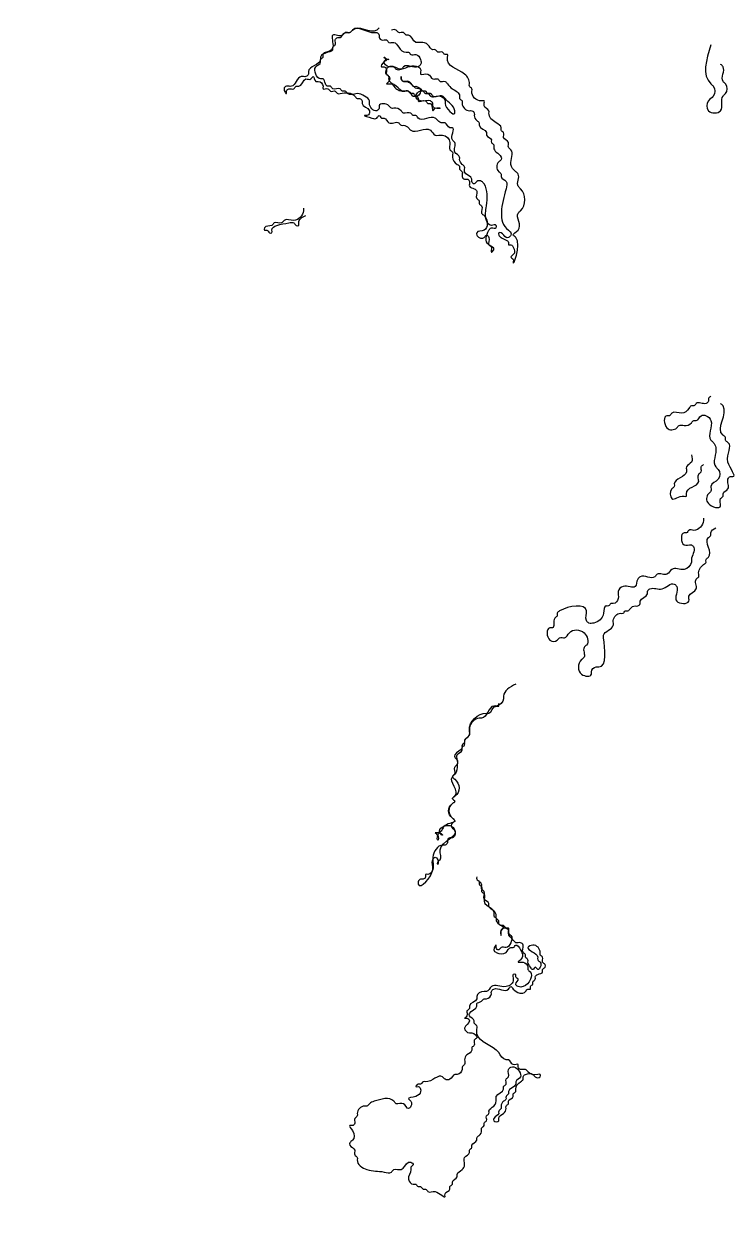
# Model space of a CAD drawing. Header units: metres. Extents: x 0 to 100, y 0 to 141.
# Drawn here: x 53.98 to 61.21, y 96.05 to 108.36 of the extents above; entities that cross this region are included whole.
import ezdxf

# ---------------------------------------------------------------- set-up
doc = ezdxf.new("R2010")
doc.units = ezdxf.units.M

msp = doc.modelspace()

# ---------------------------------------------------------------- linework, layer by layer
for points in [[(57.625, 108.325), (57.6, 108.3), (57.35, 108.3), (57.325, 108.275), (57.275, 108.275), (57.25, 108.25), (57.15, 108.25), (57.15, 108.125), (57.1, 108.075), (57.025, 108.025), (57.025, 108), (56.9, 107.875), (56.9, 107.85), (56.875, 107.825), (56.825, 107.825), (56.725, 107.725), (56.675, 107.725), (56.65, 107.7), (56.675, 107.65), (56.675, 107.675), (56.7, 107.7), (56.75, 107.7), (56.775, 107.725), (56.8, 107.725), (56.875, 107.8), (56.925, 107.8), (56.95, 107.825), (56.975, 107.775), (57, 107.775), (57.05, 107.725), (57.05, 107.7), (57.1, 107.7), (57.125, 107.675), (57.175, 107.675), (57.2, 107.65), (57.225, 107.65), (57.375, 107.625), (57.4, 107.6), (57.425, 107.6), (57.45, 107.575), (57.45, 107.55), (57.525, 107.475), (57.525, 107.45), (57.5, 107.425), (57.475, 107.425), (57.55, 107.4), (57.6, 107.4), (57.625, 107.425), (57.65, 107.4), (57.675, 107.4), (57.725, 107.35), (57.825, 107.35), (57.85, 107.325), (57.875, 107.325), (57.925, 107.3), (57.95, 107.275), (58.15, 107.275), (58.2, 107.225), (58.275, 107.225), (58.35, 107.15), (58.35, 107.075), (58.375, 107.05), (58.375, 107), (58.425, 106.925), (58.45, 106.9), (58.45, 106.875), (58.475, 106.85), (58.475, 106.8), (58.5, 106.775), (58.525, 106.775), (58.55, 106.75), (58.55, 106.7), (58.6, 106.675), (58.625, 106.65), (58.625, 106.575), (58.65, 106.55), (58.65, 106.525), (58.675, 106.5), (58.675, 106.425), (58.7, 106.4), (58.7, 106.25), (58.625, 106.225), (58.625, 106.2), (58.65, 106.175), (58.7, 106.175), (58.725, 106.2), (58.75, 106.175), (58.75, 106.1), (58.775, 106.075), (58.775, 106.025), (58.8, 106.05), (58.75, 106.1), (58.75, 106.25), (58.775, 106.275), (58.825, 106.275), (58.825, 106.3), (58.775, 106.3), (58.725, 106.35), (58.725, 106.5), (58.7, 106.725), (58.675, 106.75), (58.625, 106.75), (58.6, 106.725), (58.575, 106.75), (58.575, 106.775), (58.5, 106.85), (58.5, 106.9), (58.475, 106.925), (58.45, 106.975), (58.45, 107), (58.4, 107.05), (58.4, 107.15), (58.375, 107.175), (58.375, 107.3), (58.35, 107.3), (58.3, 107.35), (58.275, 107.35), (58.225, 107.375), (58.2, 107.4), (58.025, 107.4), (58, 107.425), (57.975, 107.425), (57.95, 107.45), (57.875, 107.45), (57.85, 107.475), (57.775, 107.5), (57.75, 107.5), (57.725, 107.525), (57.625, 107.525), (57.625, 107.5), (57.6, 107.475), (57.525, 107.55), (57.525, 107.575), (57.475, 107.625), (57.4, 107.65), (57.3, 107.65), (57.275, 107.675), (57.25, 107.675), (57.225, 107.7), (57.15, 107.7), (57.125, 107.725), (57.1, 107.725), (57.075, 107.75), (57.05, 107.8), (57.025, 107.8), (56.975, 107.85), (56.975, 107.925), (57.025, 107.975), (57.025, 108), (57.05, 108.025), (57.05, 108.05), (57.075, 108.075), (57.15, 108.1), (57.15, 108.125), (57.175, 108.15), (57.175, 108.2), (57.2, 108.225), (57.225, 108.225), (57.275, 108.275), (57.325, 108.275), (57.35, 108.3), (57.575, 108.275), (57.6, 108.275), (57.625, 108.25), (57.625, 108.225), (57.65, 108.2), (57.7, 108.2), (57.725, 108.175), (57.775, 108.175), (57.825, 108.125), (57.9, 108.075), (57.925, 108.075), (57.95, 108.05), (58, 108.05), (58.05, 108), (58.05, 107.95), (58.025, 107.925), (57.875, 107.925), (57.85, 107.9), (57.775, 107.925), (57.725, 107.925), (57.675, 107.975), (57.7, 108), (57.725, 108), (57.7, 108), (57.675, 108.025), (57.7, 108), (57.675, 107.975), (57.65, 107.925), (57.675, 107.925), (57.7, 107.9), (57.7, 107.85), (57.725, 107.825), (57.725, 107.775), (57.7, 107.75), (57.75, 107.75), (57.775, 107.725), (57.875, 107.675), (57.925, 107.675), (57.975, 107.625), (58, 107.625), (58.025, 107.6), (58.025, 107.575), (58.1, 107.575), (58.125, 107.55), (58.15, 107.55), (58.175, 107.475), (58.2, 107.5), (58.25, 107.5), (58.2, 107.5), (58.175, 107.525), (58.175, 107.55), (58.15, 107.575), (58.05, 107.575), (58, 107.625), (58.075, 107.675), (58.1, 107.65), (58.125, 107.65), (58.15, 107.625), (58.25, 107.625), (58.3, 107.575), (58.3, 107.55), (58.4, 107.45), (58.4, 107.475), (58.3, 107.6), (58.275, 107.625), (58.175, 107.625), (58.15, 107.65), (58.125, 107.65), (58.1, 107.675), (58.075, 107.675), (58.05, 107.7), (58.025, 107.7), (57.975, 107.725), (57.925, 107.775), (57.875, 107.775), (57.85, 107.8), (57.85, 107.825), (57.85, 107.8), (57.875, 107.775), (57.9, 107.775), (57.95, 107.75), (57.975, 107.725), (58, 107.725), (58.05, 107.675), (58, 107.625), (57.975, 107.65), (57.95, 107.65), (57.925, 107.675), (57.875, 107.675), (57.8, 107.725), (57.725, 107.8), (57.725, 107.825), (57.7, 107.85), (57.7, 107.9), (57.725, 107.925), (57.775, 107.925), (57.8, 107.9), (57.85, 107.9), (58.025, 107.925), (58.05, 107.9), (58.05, 107.85), (58.125, 107.85), (58.175, 107.8), (58.225, 107.8), (58.25, 107.775), (58.3, 107.775), (58.325, 107.75), (58.375, 107.7), (58.45, 107.625), (58.45, 107.6), (58.475, 107.575), (58.475, 107.55), (58.55, 107.475), (58.575, 107.475), (58.6, 107.45), (58.6, 107.425), (58.625, 107.375), (58.65, 107.35), (58.65, 107.325), (58.725, 107.25), (58.725, 107.225), (58.775, 107.175), (58.775, 107.15), (58.8, 107.125), (58.8, 107.1), (58.825, 107.05), (58.875, 107), (58.875, 106.975), (58.85, 106.95), (58.85, 106.85), (58.875, 106.825), (58.875, 106.8), (58.925, 106.75), (58.925, 106.675), (58.95, 106.25), (58.975, 106.225), (58.975, 106.2), (58.95, 106.175), (58.925, 106.175), (58.875, 106.225), (58.85, 106.225), (58.85, 106.2), (58.875, 106.175), (58.925, 106.15), (58.95, 106.125), (58.95, 106.1), (58.975, 106.1), (59, 106.075), (59, 106), (58.975, 105.975), (59, 105.95), (59, 105.925), (59.025, 106.175), (59, 106.2), (59.05, 106.25), (59.05, 106.425), (59.075, 106.45), (59.075, 106.675), (59.05, 106.7), (59.05, 106.825), (59.025, 106.85), (58.975, 106.925), (58.975, 107.075), (58.95, 107.1), (58.95, 107.15), (58.9, 107.2), (58.9, 107.25), (58.875, 107.275), (58.875, 107.3), (58.825, 107.35), (58.75, 107.45), (58.75, 107.475), (58.7, 107.525), (58.7, 107.575), (58.675, 107.575), (58.575, 107.675), (58.575, 107.7), (58.55, 107.725), (58.55, 107.75), (58.5, 107.85), (58.325, 108.025), (58.325, 108.05), (58.3, 108.05), (58.275, 108.075), (58.225, 108.075), (58.2, 108.1), (58.175, 108.1), (58.125, 108.15), (58.05, 108.175), (58, 108.175), (57.925, 108.25), (57.9, 108.25), (57.875, 108.275), (57.825, 108.275), (57.8, 108.3), (57.75, 108.3)], [(61.025, 108.15), (61.025, 107.75), (61.05, 107.725), (61.05, 107.625), (61, 107.575), (61, 107.475), (61.125, 107.475), (61.15, 107.625), (61.175, 107.65), (61.175, 107.75), (61.15, 107.775), (61.15, 107.925), (61.125, 107.95)], [(56.85, 106.475), (56.85, 106.45), (56.75, 106.35), (56.65, 106.35), (56.625, 106.325), (56.55, 106.325), (56.525, 106.3), (56.45, 106.275), (56.45, 106.25), (56.475, 106.25), (56.5, 106.225), (56.525, 106.225), (56.525, 106.25), (56.575, 106.3), (56.7, 106.325), (56.75, 106.325), (56.775, 106.3), (56.8, 106.3), (56.8, 106.325), (56.875, 106.4)], [(61.025, 104.55), (61, 104.525), (61, 104.5), (60.975, 104.475), (60.875, 104.475), (60.85, 104.45), (60.825, 104.45), (60.8, 104.425), (60.725, 104.375), (60.625, 104.375), (60.6, 104.35), (60.575, 104.35), (60.575, 104.225), (60.675, 104.225), (60.7, 104.25), (60.75, 104.25), (60.825, 104.275), (60.85, 104.3), (60.875, 104.3), (60.925, 104.35), (60.975, 104.35), (61.025, 104.3), (61.025, 104.1), (61.05, 104.075), (61.075, 104.025), (61.075, 103.825), (61.1, 103.8), (61.1, 103.7), (61.025, 103.625), (61.025, 103.575), (61, 103.55), (61, 103.45), (61.125, 103.425), (61.125, 103.5), (61.15, 103.525), (61.15, 103.55), (61.2, 103.6), (61.2, 103.7), (61.225, 103.725), (61.25, 103.725), (61.2, 103.875), (61.2, 104.075), (61.175, 104.1), (61.175, 104.125), (61.15, 104.15), (61.15, 104.45), (61.125, 104.475)], [(60.825, 103.95), (60.825, 103.875), (60.775, 103.825), (60.775, 103.775), (60.65, 103.65), (60.65, 103.625), (60.625, 103.6), (60.625, 103.5), (60.75, 103.525), (60.775, 103.525), (60.775, 103.55), (60.9, 103.675), (60.9, 103.75), (60.925, 103.775), (60.925, 103.825), (60.95, 103.85)], [(60.95, 103.3), (60.95, 103.275), (60.85, 103.175), (60.8, 103.175), (60.775, 103.15), (60.75, 103.15), (60.75, 103.025), (60.825, 103.025), (60.85, 103), (60.825, 102.875), (60.825, 102.85), (60.75, 102.775), (60.625, 102.775), (60.575, 102.725), (60.475, 102.725), (60.45, 102.7), (60.3, 102.7), (60.275, 102.675), (60.25, 102.6), (60.125, 102.6), (60.075, 102.55), (60.075, 102.475), (60.025, 102.425), (60, 102.425), (59.975, 102.4), (59.95, 102.4), (59.925, 102.325), (59.825, 102.225), (59.775, 102.225), (59.75, 102.25), (59.75, 102.35), (59.475, 102.35), (59.45, 102.325), (59.45, 102.3), (59.425, 102.275), (59.4, 102.175), (59.375, 102.175), (59.375, 102.05), (59.45, 102.05), (59.475, 102.075), (59.525, 102.075), (59.575, 102.125), (59.725, 102.125), (59.75, 102), (59.725, 101.975), (59.725, 101.875), (59.7, 101.85), (59.7, 101.7), (59.8, 101.7), (59.8, 101.725), (59.85, 101.775), (59.875, 101.775), (59.925, 102.075), (59.925, 102.1), (60.025, 102.2), (60.025, 102.25), (60.1, 102.325), (60.125, 102.325), (60.15, 102.35), (60.175, 102.35), (60.2, 102.375), (60.25, 102.4), (60.275, 102.4), (60.3, 102.425), (60.3, 102.45), (60.375, 102.525), (60.375, 102.55), (60.4, 102.575), (60.525, 102.575), (60.65, 102.625), (60.675, 102.6), (60.675, 102.45), (60.8, 102.45), (60.8, 102.5), (60.875, 102.575), (60.875, 102.675), (60.9, 102.7), (60.9, 102.725), (60.95, 102.825), (60.975, 102.85), (60.975, 102.875), (61, 102.9), (61, 103.1), (61.025, 103.125), (61.025, 103.15), (61.075, 103.2)], [(43.675, 101.725), (43.65, 101.7), (43.3, 101.7), (43.275, 101.675), (43.125, 101.675), (43.1, 101.65), (43.025, 101.65), (43, 101.625), (42.95, 101.625), (42.85, 101.6), (42.825, 101.575), (42.775, 101.575), (42.75, 101.55), (42.7, 101.55), (42.675, 101.525), (42.65, 101.525), (42.625, 101.5), (42.6, 101.5), (42.525, 101.475), (42.5, 101.45), (42.475, 101.45), (42.45, 101.425), (42.425, 101.425), (42.375, 101.375), (42.325, 101.375), (42.275, 101.325), (42.25, 101.325), (42.2, 101.3), (42.125, 101.225), (42.1, 101.225), (42.05, 101.175), (42.025, 101.175), (41.975, 101.125), (41.95, 101.125), (41.875, 101.05), (41.85, 101.05), (41.8, 101.025), (41.65, 100.875), (41.625, 100.875), (41.55, 100.8), (41.525, 100.8), (41.5, 100.775), (41.45, 100.775), (41.325, 100.65), (41.35, 100.625), (41.375, 100.55), (41.375, 100.5), (41.4, 100.475), (41.4, 100.425), (41.425, 100.4), (41.425, 100.3), (41.45, 100.275), (41.45, 100.175), (41.425, 100.15), (41.4, 100.1), (41.4, 100.05), (41.35, 100), (41.25, 100), (41.225, 99.975), (41.2, 99.975), (41.175, 99.95), (41.075, 99.95), (41.05, 99.925), (41, 99.925), (40.875, 99.925), (40.85, 99.9), (40.7, 99.9), (40.675, 99.875), (40.6, 99.875), (40.575, 99.9), (40.525, 99.9), (40.5, 99.925), (40.65, 100.05), (40.675, 100.075), (40.7, 100.075), (40.725, 100.1), (40.75, 100.1), (40.775, 100.125), (40.75, 100.125), (40.7, 100.075), (40.65, 100.075), (40.6, 100.05), (40.525, 99.975), (40.525, 99.95), (40.475, 99.9), (40.3, 99.9), (40.275, 99.875), (40.125, 99.875), (40.1, 99.85), (40.025, 99.85), (39.975, 99.825), (39.9, 99.75), (39.875, 99.75), (39.775, 99.65), (39.775, 99.625), (39.925, 99.775), (39.95, 99.775), (40.025, 99.85), (40.1, 99.85), (40.275, 99.875), (40.3, 99.9), (40.475, 99.9), (40.5, 99.925), (40.525, 99.9), (40.575, 99.9), (40.6, 99.875), (40.675, 99.875), (40.7, 99.9), (40.875, 99.925), (41.05, 99.925), (41.075, 99.95), (41.175, 99.95), (41.2, 99.975), (41.225, 99.95), (41.275, 100), (41.375, 100), (41.375, 100.025), (41.4, 100.075), (41.425, 100.1), (41.425, 100.15), (41.45, 100.175), (41.45, 100.275), (41.425, 100.3), (41.425, 100.4), (41.4, 100.425), (41.4, 100.475), (41.375, 100.55), (41.35, 100.575), (41.35, 100.65), (41.375, 100.675), (41.425, 100.625), (41.425, 100.6), (41.45, 100.575), (41.45, 100.55), (41.475, 100.525), (41.5, 100.475), (41.5, 100.4), (41.525, 100.375), (41.525, 100.225), (41.55, 100.2), (41.55, 100.1), (41.525, 100.075), (41.525, 100.025), (41.5, 100), (41.4, 99.875), (41.375, 99.875), (41.375, 99.85), (41.35, 99.825), (41.325, 99.825), (41.275, 99.775), (41.225, 99.775), (41.2, 99.75), (41.175, 99.75), (41.125, 99.725), (41.1, 99.7), (41.075, 99.7), (41.025, 99.65), (40.975, 99.65), (40.95, 99.625), (40.8, 99.625), (40.775, 99.6), (40.725, 99.6), (40.675, 99.425), (40.625, 99.375), (40.625, 99.35), (40.6, 99.325), (40.575, 99.325), (40.525, 99.375), (40.525, 99.35), (40.5, 99.325), (40.475, 99.325), (40.45, 99.45), (40.425, 99.45), (40.45, 99.425), (40.45, 99.325), (40.625, 99.325), (40.625, 99.35), (40.675, 99.4), (40.675, 99.525), (40.75, 99.6), (40.8, 99.625), (40.95, 99.625), (40.975, 99.65), (41.025, 99.65), (41.05, 99.675), (41.075, 99.675), (41.1, 99.7), (41.125, 99.7), (41.15, 99.725), (41.2, 99.75), (41.225, 99.75), (41.25, 99.775), (41.3, 99.775), (41.35, 99.825), (41.375, 99.825), (41.5, 99.95), (41.5, 99.975), (41.525, 100), (41.55, 100.1), (41.55, 100.2), (41.525, 100.225), (41.525, 100.325), (41.575, 100.375), (41.6, 100.35), (41.65, 100.35), (41.75, 100.25), (41.75, 100.225), (41.775, 99.8), (41.75, 99.775), (41.75, 99.725), (41.725, 99.7), (41.725, 99.675), (41.7, 99.65), (41.7, 99.6), (41.675, 99.575), (41.675, 99.55), (41.65, 99.5), (41.6, 99.45), (41.6, 99.425), (41.575, 99.4), (41.575, 99.35), (41.525, 99.3), (41.525, 99.275), (41.5, 99.25), (41.5, 99.225), (41.45, 99.15), (41.425, 99.125), (41.425, 99.1), (41.375, 99.05), (41.375, 99.025), (41.3, 98.95), (41.3, 98.925), (41.275, 98.9), (41.275, 98.875), (41.25, 98.825), (41.2, 98.775), (41.2, 98.75), (41.125, 98.675), (41.125, 98.65), (41.1, 98.625), (41.1, 98.6), (41.05, 98.55), (41.05, 98.525), (41.025, 98.475), (41.05, 98.5), (41.05, 98.525), (41.1, 98.575), (41.1, 98.6), (41.125, 98.625), (41.125, 98.65), (41.2, 98.725), (41.2, 98.75), (41.25, 98.825), (41.275, 98.85), (41.275, 98.875), (41.3, 98.9), (41.3, 98.925), (41.4, 99.025), (41.4, 99.05), (41.425, 99.075), (41.425, 99.1), (41.45, 99.15), (41.5, 99.2), (41.5, 99.225), (41.55, 99.275), (41.55, 99.325), (41.575, 99.35), (41.575, 99.375), (41.6, 99.4), (41.6, 99.425), (41.65, 99.5), (41.675, 99.525), (41.675, 99.575), (41.7, 99.6), (41.7, 99.65), (41.725, 99.675), (41.725, 99.7), (41.75, 99.725), (41.775, 99.8), (41.775, 99.9), (41.8, 99.925), (41.8, 100.15), (41.775, 100.175), (41.775, 100.225), (41.75, 100.25), (41.75, 100.275), (41.675, 100.35), (41.7, 100.475), (41.65, 100.525), (41.65, 100.6), (41.625, 100.625), (41.625, 100.7), (41.6, 100.725), (41.6, 100.75), (41.575, 100.775), (41.575, 100.8), (41.675, 100.875), (41.8, 101), (41.825, 101), (41.875, 101.05), (41.9, 101.05), (41.975, 101.125), (42, 101.125), (42.05, 101.175), (42.075, 101.175), (42.15, 101.225), (42.2, 101.275), (42.225, 101.275), (42.275, 101.325), (42.3, 101.325), (42.35, 101.375), (42.375, 101.375), (42.4, 101.4), (42.425, 101.4), (42.475, 101.425), (42.5, 101.45), (42.525, 101.45), (42.55, 101.475), (42.6, 101.475), (42.65, 101.525), (42.7, 101.525), (42.725, 101.55), (42.75, 101.55), (42.825, 101.575), (42.85, 101.6), (42.925, 101.6), (42.95, 101.625), (43.025, 101.625), (43.05, 101.65), (43.1, 101.65), (43.125, 101.675), (43.275, 101.675), (43.85, 101.7), (43.875, 101.675), (44, 101.675), (44.025, 101.65), (44.125, 101.65), (44.15, 101.625), (44.25, 101.625), (44.275, 101.6), (44.35, 101.6), (44.45, 101.575), (44.475, 101.55), (44.5, 101.55), (44.525, 101.525), (44.525, 101.5), (44.55, 101.5), (44.575, 101.475), (44.675, 101.475), (44.7, 101.45), (44.775, 101.425), (44.85, 101.425), (44.875, 101.4), (44.925, 101.4), (44.95, 101.375), (45.05, 101.375), (45.075, 101.35), (45.125, 101.35), (45.15, 101.325), (45.225, 101.3), (45.3, 101.3), (45.325, 101.275), (45.4, 101.275), (45.425, 101.25), (45.475, 101.25), (45.5, 101.225), (45.575, 101.225), (45.6, 101.2), (45.7, 101.175), (45.775, 101.175), (45.8, 101.15), (45.875, 101.15), (45.9, 101.125), (46, 101.125), (46.025, 101.1), (46.15, 101.1), (46.175, 101.075), (46.35, 101.05), (46.55, 101.05), (46.575, 101.025), (46.925, 101.025), (46.95, 101), (47.575, 101), (47.6, 101.025), (47.65, 101.025), (47.7, 100.975), (47.725, 100.925), (47.725, 100.85), (47.75, 100.825), (47.75, 100.8), (47.775, 100.775), (47.775, 100.75), (47.8, 100.725), (47.8, 100.7), (47.85, 100.65), (47.925, 100.55), (47.925, 100.525), (48.075, 100.375), (48.1, 100.375), (48.2, 100.275), (48.225, 100.275), (48.275, 100.225), (48.3, 100.225), (48.375, 100.15), (48.475, 100.075), (48.5, 100.075), (48.575, 100), (48.6, 100), (48.675, 99.925), (48.7, 99.925), (48.75, 99.875), (48.775, 99.875), (48.825, 99.825), (48.9, 99.775), (48.925, 99.775), (48.95, 99.75), (48.975, 99.75), (49.025, 99.7), (49.05, 99.7), (49.075, 99.675), (49.1, 99.675), (49.15, 99.625), (49.225, 99.575), (49.25, 99.575), (49.3, 99.525), (49.325, 99.525), (49.375, 99.475), (49.4, 99.475), (49.425, 99.45), (49.45, 99.45), (49.525, 99.375), (49.6, 99.325), (49.625, 99.325), (49.7, 99.25), (49.725, 99.25), (49.825, 99.15), (49.85, 99.15), (50, 99), (50.025, 99), (50.375, 98.65), (50.5, 98.5), (50.5, 98.475), (50.65, 98.325), (50.65, 98.3), (50.75, 98.2), (50.75, 98.175), (50.85, 98.075), (50.85, 98.05), (50.9, 98), (50.95, 97.925), (50.95, 97.9), (50.975, 97.875), (50.975, 97.85), (51, 97.825), (51, 97.8), (51.025, 97.775), (51.025, 97.75), (51.05, 97.725), (51.075, 97.675), (51.075, 97.65), (51.1, 97.625), (51.1, 97.55), (51.125, 97.525), (51.125, 97.5), (51.15, 97.475), (51.15, 97.375), (51.175, 97.35), (51.2, 97.225), (51.2, 97.1), (51.225, 97.075), (51.225, 96.85), (51.25, 96.825), (51.25, 96.5), (51.225, 96.475), (51.225, 95.475), (51.25, 95.45), (51.225, 95.4), (51.225, 95.175), (51.25, 95.15), (51.25, 94.6), (51.275, 94.575), (51.275, 93.9), (51.25, 93.875), (51.25, 93.725), (51.225, 93.7), (51.2, 93.525), (51.2, 93.4), (51.175, 93.375), (51.175, 93.225), (51.15, 93.2), (51.15, 92.975), (51.125, 92.95), (51.125, 92.525), (51.225, 92.525), (51.325, 92.55), (51.35, 92.575), (51.4, 92.575), (51.425, 92.6), (51.475, 92.6), (51.5, 92.625), (51.575, 92.625), (51.6, 92.65), (51.65, 92.65), (51.75, 92.675), (51.775, 92.7), (51.85, 92.7), (51.875, 92.725), (51.925, 92.725), (51.95, 92.75), (52.025, 92.75), (52.05, 92.775), (52.1, 92.775), (52.15, 92.8), (52.175, 92.825), (52.2, 92.825), (52.225, 92.85), (52.25, 92.85), (52.275, 92.875), (52.3, 92.875), (52.325, 92.9), (52.35, 92.9), (52.4, 92.925), (52.425, 92.95), (52.45, 92.95), (52.475, 92.975), (52.5, 92.975), (52.525, 93), (52.55, 93), (52.6, 93.05), (52.65, 93.05), (52.7, 93.075), (52.725, 93.1), (52.75, 93.1), (52.775, 93.125), (52.825, 93.125), (52.85, 93.15), (52.875, 93.15), (52.9, 93.175), (52.925, 93.175), (52.975, 93.2), (53, 93.225), (53.025, 93.225), (53.075, 93.275), (53.125, 93.275), (53.15, 93.3), (53.2, 93.3), (53.25, 93.35), (53.275, 93.35), (53.35, 93.4), (53.375, 93.425), (53.425, 93.425), (53.525, 93.525), (53.55, 93.525), (53.575, 93.55), (53.6, 93.55), (53.625, 93.575), (53.725, 93.6), (53.75, 93.6), (53.825, 93.675), (53.85, 93.675), (53.875, 93.7), (53.9, 93.7), (53.975, 93.775), (54.025, 93.775), (54.05, 93.8), (54.175, 93.775), (54.2, 93.75), (54.25, 93.75), (54.275, 93.725), (54.3, 93.725), (54.325, 93.7), (54.35, 93.7), (54.4, 93.65), (54.425, 93.65), (54.475, 93.625), (54.5, 93.6), (54.525, 93.6), (54.55, 93.575), (54.575, 93.575), (54.6, 93.55), (54.625, 93.55), (54.65, 93.575), (54.675, 93.575), (54.675, 93.625), (54.675, 93.6), (54.625, 93.55), (54.6, 93.55), (54.575, 93.575), (54.55, 93.575), (54.525, 93.6), (54.5, 93.6), (54.45, 93.65), (54.375, 93.7), (54.325, 93.7), (54.3, 93.725), (54.275, 93.725), (54.25, 93.75), (54.2, 93.75), (54.175, 93.775), (54.075, 93.775), (54.05, 93.8), (53.95, 93.775), (53.875, 93.7), (53.85, 93.7), (53.8, 93.65), (53.775, 93.65), (53.7, 93.575), (53.625, 93.575), (53.6, 93.55), (53.55, 93.55), (53.5, 93.525), (53.4, 93.425), (53.375, 93.425), (53.35, 93.4), (53.3, 93.4), (53.25, 93.35), (53.225, 93.35), (53.175, 93.3), (53.15, 93.3), (53.075, 93.275), (53.05, 93.25), (53.025, 93.25), (53, 93.225), (52.975, 93.225), (52.95, 93.2), (52.925, 93.2), (52.9, 93.175), (52.875, 93.175), (52.825, 93.15), (52.8, 93.125), (52.775, 93.125), (52.75, 93.1), (52.7, 93.1), (52.65, 93.05), (52.6, 93.05), (52.575, 93.025), (52.55, 93.025), (52.5, 93), (52.475, 92.975), (52.45, 92.975), (52.425, 92.95), (52.4, 92.95), (52.375, 92.925), (52.35, 92.925), (52.325, 92.9), (52.3, 92.9), (52.25, 92.875), (52.225, 92.85), (52.2, 92.85), (52.175, 92.825), (52.15, 92.825), (52.125, 92.8), (52.1, 92.8), (52.075, 92.775), (52.05, 92.775), (51.95, 92.75), (51.925, 92.725), (51.875, 92.725), (51.85, 92.7), (51.775, 92.7), (51.75, 92.675), (51.675, 92.675), (51.65, 92.65), (51.6, 92.65), (51.5, 92.625), (51.475, 92.6), (51.425, 92.6), (51.4, 92.575), (51.35, 92.575), (51.325, 92.55), (51.25, 92.55), (51.225, 92.525), (51.15, 92.525), (51.125, 92.95), (51.15, 92.975), (51.15, 93.2), (51.175, 93.225), (51.175, 93.375), (51.2, 93.4), (51.2, 93.525), (51.225, 93.55), (51.225, 93.7), (51.25, 93.875), (51.275, 93.9), (51.275, 94.575), (51.25, 94.6), (51.25, 95.15), (51.225, 95.175), (51.225, 95.375), (51.25, 95.4), (51.25, 95.45), (51.225, 96.475), (51.25, 96.5), (51.25, 96.825), (51.225, 96.85), (51.225, 96.95), (51.25, 96.975), (51.275, 96.975), (51.275, 97.075), (51.25, 97.1), (51.225, 97.225), (51.225, 97.325), (51.2, 97.35), (51.2, 97.45), (51.175, 97.475), (51.175, 97.525), (51.15, 97.55), (51.15, 97.6), (51.125, 97.625), (51.1, 97.675), (51.1, 97.725), (51.075, 97.75), (51.075, 97.775), (51.05, 97.8), (51.05, 97.85), (51, 97.9), (51, 97.925), (50.975, 97.95), (50.925, 98.025), (50.925, 98.05), (50.875, 98.1), (50.875, 98.125), (50.775, 98.225), (50.775, 98.25), (50.675, 98.35), (50.675, 98.375), (50.525, 98.525), (50.4, 98.675), (50.4, 98.7), (50.1, 99), (50.075, 99), (49.925, 99.15), (49.9, 99.15), (49.775, 99.275), (49.75, 99.275), (49.675, 99.35), (49.6, 99.4), (49.575, 99.4), (49.5, 99.475), (49.475, 99.475), (49.45, 99.5), (49.425, 99.5), (49.375, 99.55), (49.35, 99.55), (49.3, 99.6), (49.225, 99.65), (49.2, 99.65), (49.15, 99.7), (49.125, 99.7), (49.1, 99.725), (49.075, 99.725), (49.025, 99.775), (49, 99.775), (48.975, 99.8), (48.9, 99.85), (48.875, 99.85), (48.825, 99.9), (48.8, 99.9), (48.75, 99.95), (48.725, 99.95), (48.65, 100.025), (48.625, 100.025), (48.575, 100.075), (48.45, 100.175), (48.425, 100.175), (48.35, 100.25), (48.325, 100.25), (48.275, 100.3), (48.25, 100.3), (48.15, 100.4), (48.125, 100.4), (47.95, 100.575), (47.875, 100.675), (47.875, 100.7), (47.825, 100.75), (47.825, 100.775), (47.8, 100.8), (47.8, 100.825), (47.775, 100.85), (47.775, 100.9), (47.75, 100.925), (47.725, 101), (47.725, 101.025), (47.7, 101.025), (47.65, 101.075), (47.475, 101.075), (47.45, 101.05), (46.925, 101.05), (46.9, 101.075), (46.55, 101.075), (46.325, 101.1), (46.3, 101.125), (46.15, 101.125), (46.125, 101.15), (46, 101.15), (45.975, 101.175), (45.875, 101.175), (45.85, 101.2), (45.775, 101.2), (45.675, 101.225), (45.65, 101.25), (45.6, 101.25), (45.575, 101.275), (45.475, 101.275), (45.45, 101.3), (45.4, 101.3), (45.375, 101.325), (45.3, 101.325), (45.2, 101.35), (45.175, 101.375), (45.125, 101.375), (45.1, 101.4), (45.05, 101.4), (45.025, 101.425), (44.925, 101.425), (44.9, 101.45), (44.85, 101.45), (44.75, 101.475), (44.725, 101.5), (44.675, 101.5), (44.65, 101.525), (44.575, 101.525), (44.55, 101.55), (44.475, 101.55), (44.45, 101.575), (44.4, 101.575), (44.275, 101.6), (44.25, 101.625), (44.15, 101.625), (44.125, 101.65), (44.025, 101.65), (44, 101.675), (43.875, 101.675), (43.85, 101.7)], [(59.025, 101.6), (58.9, 101.475), (58.9, 101.45), (58.825, 101.375), (58.8, 101.375), (58.675, 101.25), (58.65, 101.25), (58.55, 101.15), (58.55, 101.1), (58.525, 101.05), (58.5, 101.025), (58.5, 101), (58.475, 100.975), (58.475, 100.95), (58.4, 100.875), (58.4, 100.85), (58.425, 100.825), (58.425, 100.775), (58.4, 100.675), (58.375, 100.65), (58.4, 100.625), (58.4, 100.45), (58.375, 100.425), (58.4, 100.4), (58.375, 100.375), (58.375, 100.225), (58.4, 100.2), (58.3, 100.15), (58.225, 100.075), (58.2, 100.075), (58.225, 100.05), (58.225, 100), (58.225, 100.05), (58.25, 100.075), (58.275, 100.05), (58.25, 100.075), (58.35, 100.15), (58.4, 100.1), (58.4, 100.05), (58.375, 100.025), (58.35, 100.025), (58.325, 100), (58.325, 99.975), (58.3, 99.95), (58.275, 99.95), (58.175, 99.825), (58.175, 99.7), (58.125, 99.65), (58.1, 99.65), (58.1, 99.625), (58.075, 99.6), (58.05, 99.6), (58.025, 99.575), (58.025, 99.55), (58.175, 99.7), (58.175, 99.8), (58.2, 99.825), (58.225, 99.8), (58.225, 99.75), (58.225, 99.775), (58.25, 99.8), (58.25, 99.9), (58.4, 100.1), (58.375, 100.125), (58.375, 100.175), (58.4, 100.2), (58.375, 100.225), (58.375, 100.375), (58.4, 100.4), (58.375, 100.425), (58.4, 100.45), (58.375, 100.65), (58.4, 100.675), (58.4, 100.75), (58.425, 100.775), (58.425, 100.875), (58.475, 100.925), (58.475, 100.95), (58.5, 100.975), (58.5, 101), (58.525, 101.05), (58.55, 101.075), (58.55, 101.125), (58.725, 101.3), (58.75, 101.3), (58.825, 101.375), (58.85, 101.375), (58.85, 101.4)], [(58.625, 99.625), (58.625, 99.6), (58.65, 99.575), (58.65, 99.55), (58.675, 99.525), (58.675, 99.475), (58.7, 99.45), (58.7, 99.375), (58.775, 99.3), (58.8, 99.25), (58.8, 99.225), (58.825, 99.2), (58.825, 99.175), (58.9, 99.1), (58.875, 99.075), (58.875, 99.025), (58.875, 99.075), (58.9, 99.1), (58.95, 99.075), (58.95, 99.05), (58.975, 99.025), (58.975, 98.95), (58.925, 98.9), (58.875, 98.9), (58.85, 98.875), (58.825, 98.9), (58.825, 98.925), (58.8, 98.875), (58.825, 98.85), (58.925, 98.85), (58.975, 98.9), (59, 98.9), (59.025, 98.925), (59.075, 98.875), (59.075, 98.775), (59.05, 98.75), (59.075, 98.75), (59.1, 98.75), (59.15, 98.7), (59.15, 98.675), (59.175, 98.65), (59.175, 98.575), (59.1, 98.5), (59.05, 98.5), (59.025, 98.525), (59.05, 98.575), (59.025, 98.6), (59.025, 98.625), (59, 98.625), (59, 98.575), (58.925, 98.5), (58.775, 98.5), (58.725, 98.45), (58.7, 98.45), (58.625, 98.4), (58.625, 98.375), (58.55, 98.3), (58.55, 98.275), (58.525, 98.25), (58.525, 98.2), (58.5, 98.175), (58.525, 98.175), (58.55, 98.15), (58.5, 98.075), (58.55, 98.025), (58.575, 98.025), (58.625, 97.975), (58.6, 97.95), (58.6, 97.9), (58.575, 97.875), (58.575, 97.85), (58.525, 97.8), (58.5, 97.75), (58.5, 97.7), (58.475, 97.675), (58.475, 97.65), (58.425, 97.6), (58.4, 97.6), (58.35, 97.55), (58.3, 97.55), (58.275, 97.575), (58.1, 97.525), (58.075, 97.525), (58.05, 97.5), (58.025, 97.5), (58, 97.475), (58.025, 97.475), (58.05, 97.45), (58.05, 97.425), (58, 97.375), (57.925, 97.35), (57.95, 97.325), (57.95, 97.275), (57.925, 97.25), (57.875, 97.3), (57.8, 97.3), (57.775, 97.325), (57.575, 97.325), (57.525, 97.3), (57.5, 97.275), (57.475, 97.275), (57.4, 97.2), (57.4, 97.175), (57.375, 97.15), (57.375, 97.1), (57.35, 97.075), (57.325, 97.075), (57.35, 97.025), (57.35, 96.925), (57.325, 96.9), (57.325, 96.875), (57.375, 96.825), (57.375, 96.775), (57.4, 96.75), (57.4, 96.725), (57.5, 96.625), (57.675, 96.6), (57.75, 96.6), (57.775, 96.625), (57.85, 96.625), (57.925, 96.7), (57.95, 96.7), (57.975, 96.675), (57.95, 96.65), (57.95, 96.625), (57.925, 96.525), (57.975, 96.475), (58, 96.475), (58.025, 96.45), (58.05, 96.45), (58.075, 96.425), (58.1, 96.425), (58.125, 96.4), (58.2, 96.4), (58.3, 96.35), (58.3, 96.375), (58.35, 96.425), (58.35, 96.45), (58.375, 96.475), (58.375, 96.5), (58.425, 96.55), (58.425, 96.575), (58.475, 96.625), (58.5, 96.675), (58.5, 96.75), (58.55, 96.8), (58.55, 96.825), (58.575, 96.85), (58.575, 96.875), (58.625, 96.925), (58.625, 96.95), (58.65, 96.975), (58.675, 97.025), (58.675, 97.05), (58.7, 97.075), (58.7, 97.1), (58.725, 97.125), (58.725, 97.175), (58.75, 97.2), (58.75, 97.225), (58.8, 97.275), (58.825, 97.35), (58.825, 97.375), (58.9, 97.45), (58.9, 97.475), (58.925, 97.5), (58.925, 97.55), (58.95, 97.575), (58.95, 97.65), (58.975, 97.675), (59.075, 97.6), (59.075, 97.575), (59.025, 97.525), (59.025, 97.5), (58.95, 97.425), (58.95, 97.4), (58.925, 97.375), (58.925, 97.35), (58.9, 97.325), (58.875, 97.275), (58.875, 97.25), (58.85, 97.225), (58.85, 97.2), (58.8, 97.15), (58.8, 97.125), (58.85, 97.125), (58.85, 97.15), (58.9, 97.2), (58.925, 97.25), (58.925, 97.275), (58.95, 97.3), (58.95, 97.325), (59, 97.375), (59, 97.4), (59.025, 97.425), (59.025, 97.45), (59.075, 97.525), (59.1, 97.55), (59.1, 97.575), (59.125, 97.6), (59.2, 97.6), (59.225, 97.575), (59.275, 97.575), (59.275, 97.6), (59.25, 97.6), (59.15, 97.625), (59.125, 97.65), (59.075, 97.65), (59.05, 97.675), (59.05, 97.7), (59, 97.7), (58.95, 97.75), (58.925, 97.75), (58.85, 97.825), (58.825, 97.85), (58.625, 98.05), (58.625, 98.1), (58.6, 98.125), (58.6, 98.15), (58.55, 98.2), (58.55, 98.225), (58.625, 98.3), (58.625, 98.325), (58.675, 98.35), (58.7, 98.375), (58.725, 98.375), (58.775, 98.425), (58.775, 98.45), (58.8, 98.475), (58.95, 98.475), (58.975, 98.5), (59, 98.475), (59.125, 98.45), (59.15, 98.475), (59.175, 98.475), (59.175, 98.5), (59.2, 98.525), (59.2, 98.55), (59.225, 98.575), (59.225, 98.6), (59.25, 98.625), (59.3, 98.65), (59.3, 98.675), (59.325, 98.7), (59.325, 98.725), (59.3, 98.75), (59.3, 98.8), (59.275, 98.825), (59.275, 98.85), (59.2, 98.925), (59.15, 98.9), (59.25, 98.8), (59.25, 98.775), (59.275, 98.75), (59.275, 98.7), (59.25, 98.675), (59.225, 98.7), (59.2, 98.675), (59.175, 98.7), (59.15, 98.75), (59.15, 98.775), (59.125, 98.8), (59.125, 98.825), (59.1, 98.85), (59.1, 98.925), (59.075, 98.95), (59.025, 98.95), (59, 98.975), (58.95, 99.05), (58.95, 99.1), (58.925, 99.1), (58.9, 99.125), (58.875, 99.125), (58.85, 99.15), (58.85, 99.175), (58.825, 99.2), (58.825, 99.225), (58.8, 99.275), (58.75, 99.325), (58.75, 99.35), (58.7, 99.4), (58.7, 99.475), (58.675, 99.5), (58.675, 99.55), (58.65, 99.575)]]:
    msp.add_spline(points, degree=3)

doc.saveas('drawing.dxf')
